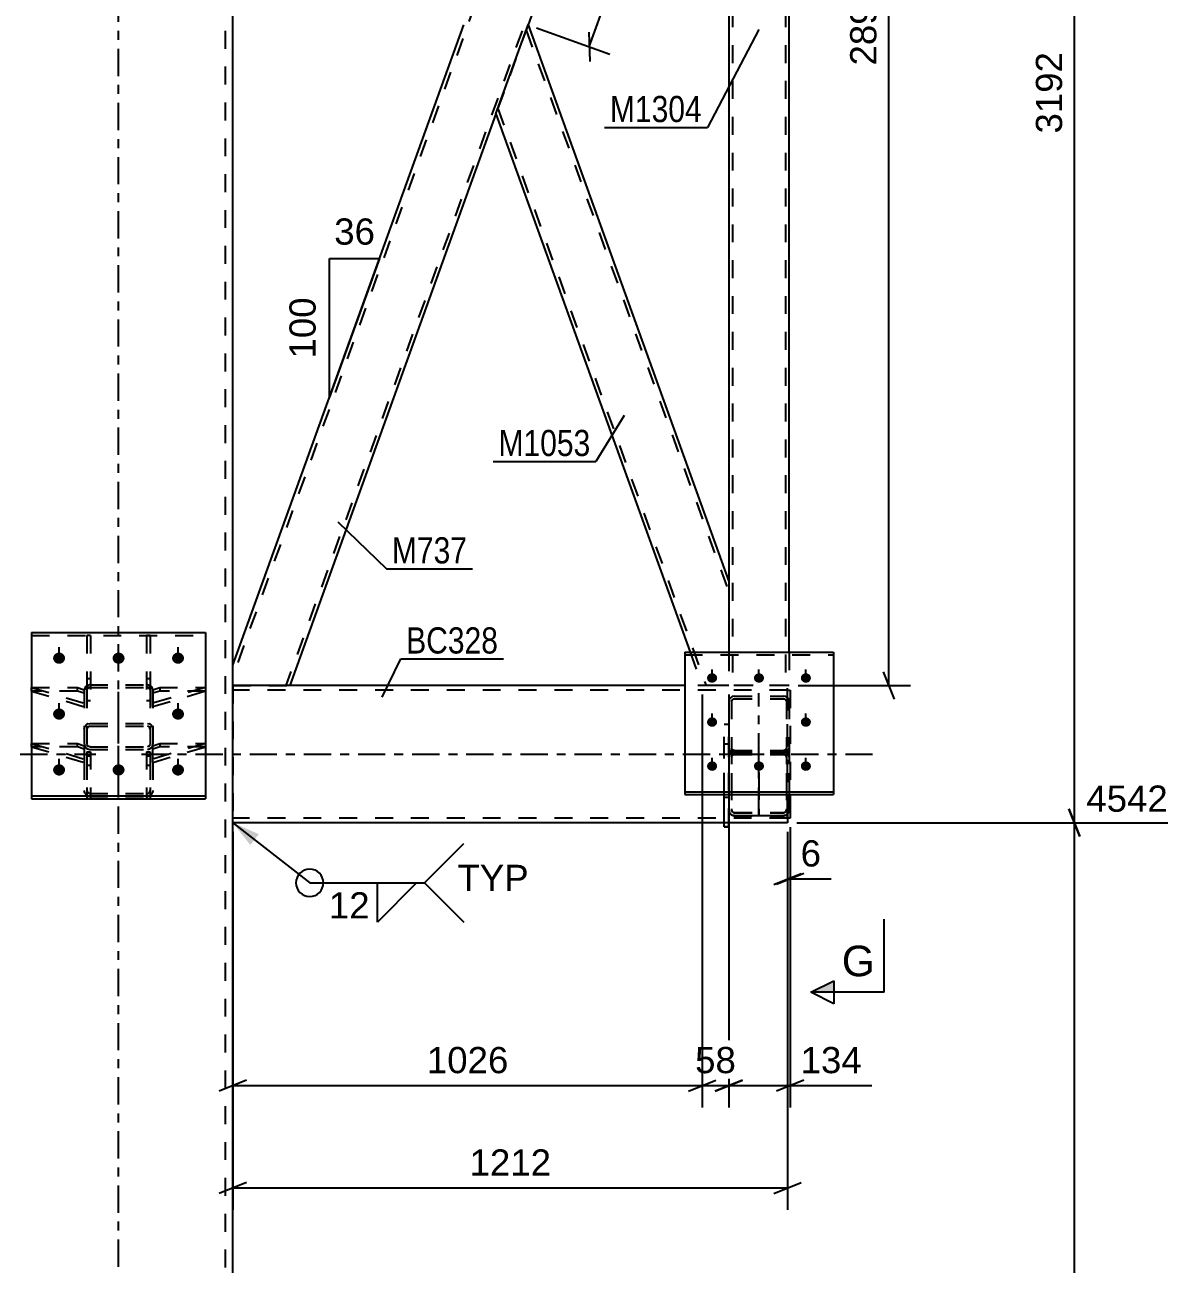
# Model space of a CAD drawing. Header units: millimetres. Extents: x -358 to 483, y -215 to 379.
# Drawn here: x -223.1 to -97.5, y 75 to 210.5 of the extents above; entities that cross this region are included whole.
import ezdxf

# ---------------------------------------------------------------- set-up
doc = ezdxf.new("R2010")
doc.units = ezdxf.units.MM
doc.linetypes.add('DXK_LINE_DOT2', pattern=[3.9198, 1.9599, -1.9599])
doc.linetypes.add('DXK_LINE_DOT3', pattern=[5.9187, 2.979, -0.9799, 0.9799, -0.9799])
doc.styles.add('Arial', font='ARIAL.TTF', dxfattribs={"height": 0.2})
doc.styles.add('Arial Narrow', font='ARIALN.TTF', dxfattribs={"height": 0.2})

# ---------------------------------------------------------------- blocks, each defined once
blk = doc.blocks.new('Part-284934251-2217 - 2077')
at = {"color": 7, "linetype": 'DXK_LINE_DOT3'}
blk.add_line((-212.82, 62.9), (-212.82, 311.69), dxfattribs=at)
at = {"color": 7, "linetype": 'DXK_LINE_DOT2'}
blk.add_line((-201.12, 62.9), (-201.12, 301.69), dxfattribs=at)
at = {"color": 2, "linetype": 'Continuous'}
blk.add_line((-200.32, 62.9), (-200.32, 301.69), dxfattribs=at)
blk = doc.blocks.new('Part-284934251-2082 - 2077')
at = {"color": 7, "linetype": 'DXK_LINE_DOT2'}
for p, q in [((-146.12, 131.66), (-146.12, 124.7)), ((-145.82, 131.66), (-145.82, 124.7)), ((-139.82, 131.66), (-139.82, 124.7)), ((-139.52, 131.66), (-139.52, 124.7)), ((-146.07, 130.69), (-146.12, 130.45)), ((-145.82, 130.45), (-145.8, 130.57)), ((-145.8, 130.57), (-145.73, 130.67)), ((-145.52, 131.08), (-145.75, 131.04)), ((-145.73, 130.67), (-145.63, 130.74)), ((-145.63, 130.74), (-145.52, 130.77)), ((-145.52, 131.08), (-140.12, 131.08)), ((-145.52, 130.77), (-140.12, 130.77)), ((-139.91, 131.04), (-140.12, 131.08)), ((-140.12, 130.77), (-140.01, 130.74)), ((-140.01, 130.74), (-139.91, 130.67)), ((-139.89, 131.04), (-139.91, 131.04)), ((-139.91, 130.67), (-139.84, 130.57)), ((-139.84, 130.57), (-139.82, 130.45)), ((-139.52, 130.45), (-139.57, 130.69)), ((-146.12, 124.7), (-146.07, 124.46)), ((-145.8, 124.58), (-145.82, 124.7)), ((-139.82, 124.7), (-139.84, 124.58)), ((-139.57, 124.46), (-139.52, 124.7)), ((-145.73, 124.47), (-145.8, 124.58)), ((-145.75, 124.11), (-145.52, 124.06)), ((-145.63, 124.4), (-145.73, 124.47)), ((-145.52, 124.38), (-145.63, 124.4)), ((-145.52, 124.38), (-140.12, 124.38)), ((-145.52, 124.06), (-140.12, 124.06)), ((-140.01, 124.4), (-140.12, 124.38)), ((-140.12, 124.06), (-139.89, 124.11)), ((-139.91, 124.47), (-140.01, 124.4)), ((-139.84, 124.58), (-139.91, 124.47))]:
    blk.add_line(p, q, dxfattribs=at)
at = {"color": 7, "linetype": 'DXK_LINE_DOT3'}
blk.add_line((-142.82, 128.79), (-142.82, 124.15), dxfattribs=at)
at = {"color": 7, "linetype": 'DXK_LINE_DOT2'}
for centre, start, end in [((-145.49, 130.47), 114.32, 159.2417), ((-140.15, 130.47), 20.7583, 65.68), ((-145.49, 124.68), 200.7583, 245.68), ((-140.15, 124.68), 294.32, 339.2417)]:
    blk.add_arc(centre, 0.621, start, end, dxfattribs=at)
blk = doc.blocks.new('Part-284934251-2173 - 2077')
at = {"color": 7, "linetype": 'DXK_LINE_DOT2'}
for p, q in [((-216.2, 138.32), (-216.39, 138.2)), ((-215.97, 138.36), (-216.2, 138.32)), ((-215.97, 138.36), (-209.67, 138.36)), ((-209.44, 138.32), (-209.67, 138.36)), ((-209.24, 138.2), (-209.44, 138.32)), ((-216.52, 138.01), (-216.57, 137.8)), ((-216.57, 137.8), (-216.57, 126.82)), ((-216.39, 138.2), (-216.52, 138.01)), ((-216.27, 137.8), (-216.25, 137.91)), ((-216.27, 137.8), (-216.27, 126.82)), ((-216.25, 137.91), (-216.18, 138)), ((-216.18, 138), (-216.08, 138.06)), ((-216.08, 138.06), (-215.97, 138.08)), ((-215.97, 138.08), (-209.67, 138.08)), ((-209.67, 138.08), (-209.55, 138.06)), ((-209.55, 138.06), (-209.46, 138)), ((-209.46, 138), (-209.39, 137.91)), ((-209.39, 137.91), (-209.37, 137.8)), ((-209.37, 137.8), (-209.37, 126.82)), ((-209.11, 138.01), (-209.24, 138.2)), ((-209.07, 137.8), (-209.11, 138.01)), ((-209.07, 137.8), (-209.07, 126.82)), ((-216.57, 133.53), (-216.52, 133.77)), ((-216.25, 133.65), (-216.27, 133.53)), ((-216.18, 133.75), (-216.25, 133.65)), ((-216.2, 134.12), (-215.97, 134.16)), ((-216.08, 133.82), (-216.18, 133.75)), ((-215.97, 133.84), (-216.08, 133.82)), ((-215.97, 134.16), (-209.67, 134.16)), ((-215.97, 133.84), (-209.67, 133.84)), ((-209.67, 134.16), (-209.44, 134.12)), ((-209.55, 133.82), (-209.67, 133.84)), ((-209.46, 133.75), (-209.55, 133.82)), ((-209.39, 133.65), (-209.46, 133.75)), ((-209.37, 133.53), (-209.39, 133.65)), ((-209.11, 133.77), (-209.07, 133.53)), ((-216.57, 131.88), (-216.52, 131.66)), ((-216.52, 131.66), (-216.39, 131.48)), ((-216.39, 131.48), (-216.2, 131.36)), ((-216.25, 131.77), (-216.27, 131.88)), ((-216.18, 131.68), (-216.25, 131.77)), ((-216.08, 131.62), (-216.18, 131.68)), ((-215.97, 131.6), (-216.08, 131.62)), ((-215.97, 131.6), (-209.67, 131.6)), ((-209.55, 131.62), (-209.67, 131.6)), ((-209.46, 131.68), (-209.55, 131.62)), ((-209.39, 131.77), (-209.46, 131.68)), ((-209.44, 131.36), (-209.24, 131.48)), ((-209.37, 131.88), (-209.39, 131.77)), ((-209.24, 131.48), (-209.11, 131.66)), ((-209.11, 131.66), (-209.07, 131.88)), ((-216.2, 131.36), (-215.97, 131.31)), ((-215.97, 131.31), (-209.67, 131.31)), ((-209.67, 131.31), (-209.44, 131.36)), ((-216.52, 126.58), (-216.57, 126.82)), ((-216.27, 126.82), (-216.25, 126.7)), ((-216.25, 126.7), (-216.18, 126.6)), ((-215.97, 126.18), (-216.2, 126.23)), ((-216.18, 126.6), (-216.08, 126.53)), ((-216.08, 126.53), (-215.97, 126.5)), ((-215.97, 126.5), (-209.67, 126.5)), ((-215.97, 126.18), (-209.67, 126.18)), ((-209.67, 126.5), (-209.55, 126.53)), ((-209.44, 126.23), (-209.67, 126.18)), ((-209.55, 126.53), (-209.46, 126.6)), ((-209.46, 126.6), (-209.39, 126.7)), ((-209.39, 126.7), (-209.37, 126.82)), ((-209.07, 126.82), (-209.11, 126.58))]:
    blk.add_line(p, q, dxfattribs=at)
at = {"color": 7, "linetype": 'DXK_LINE_DOT3'}
blk.add_line((-212.82, 126.75), (-212.82, 138.26), dxfattribs=at)
at = {"color": 7, "linetype": 'DXK_LINE_DOT2'}
for centre, start, end in [((-215.94, 133.55), 114.32, 159.2417), ((-209.69, 133.55), 20.7583, 65.68), ((-215.94, 126.8), 200.7583, 245.68), ((-209.69, 126.8), 294.32, 339.2417)]:
    blk.add_arc(centre, 0.621, start, end, dxfattribs=at)
blk = doc.blocks.new('Part-284934251-2109 - 2077')
at = {"color": 2, "linetype": 'Continuous'}
for p, q in [((-150.94, 138.3), (-200.32, 138.3)), ((-139.7, 124.28), (-139.7, 123.3)), ((-146.62, 123.3), (-200.32, 123.3)), ((-139.7, 123.3), (-146.12, 123.3))]:
    blk.add_line(p, q, dxfattribs=at)
at = {"color": 7, "linetype": 'DXK_LINE_DOT2'}
for p, q in [((-200.32, 138.3), (-200.32, 123.3)), ((-139.7, 138.3), (-150.94, 138.3)), ((-139.7, 124.28), (-139.7, 138.3)), ((-139.7, 137.8), (-200.32, 137.8)), ((-139.7, 123.8), (-200.32, 123.8)), ((-139.7, 124.3), (-139.7, 124.28)), ((-139.7, 124.3), (-139.7, 124.28)), ((-139.7, 123.8), (-139.7, 123.84)), ((-146.12, 123.3), (-146.62, 123.3))]:
    blk.add_line(p, q, dxfattribs=at)
at = {"color": 7, "linetype": 'DXK_LINE_DOT3'}
blk.add_line((-210.32, 130.8), (-129.69, 130.8), dxfattribs=at)
blk = doc.blocks.new('Part-284934251-2202 - 2077')
at = {"color": 7, "linetype": 'DXK_LINE_DOT2'}
for p, q in [((-209.07, 137.82), (-208.32, 138.08)), ((-203.32, 138.08), (-209.07, 136.37)), ((-209.07, 135.99), (-209.07, 137.82)), ((-208.32, 137.7), (-209.07, 137.45)), ((-209.07, 135.99), (-203.32, 137.7)), ((-208.32, 138.08), (-203.32, 138.08)), ((-208.32, 138.08), (-208.32, 137.7)), ((-203.32, 137.7), (-208.32, 137.7)), ((-203.32, 138.08), (-203.32, 137.7))]:
    blk.add_line(p, q, dxfattribs=at)
blk = doc.blocks.new('Part-284934251-2203 - 2077')
at = {"color": 7, "linetype": 'DXK_LINE_DOT2'}
for p, q in [((-209.07, 131.72), (-208.32, 131.97)), ((-203.32, 131.97), (-209.07, 130.26)), ((-209.07, 129.89), (-209.07, 131.72)), ((-208.32, 131.6), (-209.07, 131.34)), ((-209.07, 129.89), (-203.32, 131.6)), ((-208.32, 131.97), (-203.32, 131.97)), ((-208.32, 131.97), (-208.32, 131.6)), ((-203.32, 131.6), (-208.32, 131.6)), ((-203.32, 131.97), (-203.32, 131.6))]:
    blk.add_line(p, q, dxfattribs=at)
blk = doc.blocks.new('Part-284934251-2204 - 2077')
at = {"color": 7, "linetype": 'DXK_LINE_DOT2'}
for p, q in [((-216.27, 143.76), (-216.27, 136.65)), ((-215.87, 143.76), (-216.27, 143.76)), ((-215.87, 143.76), (-215.87, 136.65)), ((-216.27, 139.07), (-215.87, 139.07)), ((-216.27, 138.11), (-215.87, 138.11)), ((-216.27, 136.65), (-215.87, 136.65))]:
    blk.add_line(p, q, dxfattribs=at)
blk = doc.blocks.new('Part-284934251-2205 - 2077')
at = {"color": 7, "linetype": 'DXK_LINE_DOT2'}
for p, q in [((-209.77, 143.76), (-209.77, 136.65)), ((-209.37, 143.76), (-209.77, 143.76)), ((-209.37, 143.76), (-209.37, 136.65)), ((-209.77, 139.07), (-209.37, 139.07)), ((-209.77, 138.11), (-209.37, 138.11)), ((-209.77, 136.65), (-209.37, 136.65))]:
    blk.add_line(p, q, dxfattribs=at)
blk = doc.blocks.new('Part-284934251-2156 - 2077')
at = {"color": 7, "linetype": 'DXK_LINE_DOT2'}
for p, q in [((-148.61, 282.8), (-200.32, 139.35)), ((-146.12, 272.59), (-194.53, 138.3)), ((-168.06, 210.55), (-171.57, 200.82)), ((-200.32, 138.3), (-200.32, 140.53)), ((-200.27, 138.3), (-200.32, 138.3)), ((-200.32, 138.3), (-194.11, 138.3))]:
    blk.add_line(p, q, dxfattribs=at)
at = {"color": 2, "linetype": 'Continuous'}
for p, q in [((-146.12, 271.41), (-168.06, 210.55)), ((-200.32, 140.53), (-175.08, 210.55)), ((-171.57, 200.82), (-194.11, 138.3))]:
    blk.add_line(p, q, dxfattribs=at)
blk = doc.blocks.new('Part-284934251-2171 - 2077')
at = {"color": 7, "linetype": 'DXK_LINE_DOT2'}
for p, q in [((-145.72, 282.8), (-145.72, 138.3)), ((-139.92, 282.8), (-139.92, 138.3)), ((-146.12, 149.68), (-146.12, 138.3)), ((-139.52, 141.94), (-139.52, 138.3)), ((-139.52, 138.3), (-146.12, 138.3))]:
    blk.add_line(p, q, dxfattribs=at)
at = {"color": 2, "linetype": 'Continuous'}
for p, q in [((-139.52, 141.94), (-139.52, 282.8)), ((-146.12, 271.41), (-146.12, 149.68))]:
    blk.add_line(p, q, dxfattribs=at)
blk = doc.blocks.new('Part-284934251-2175 - 2077')
at = {"color": 7, "linetype": 'DXK_LINE_DOT2'}
for p, q in [((-145.94, 136.97), (-146.07, 136.78)), ((-145.75, 137.09), (-145.94, 136.97)), ((-145.52, 137.13), (-145.75, 137.09)), ((-145.52, 137.13), (-140.12, 137.13)), ((-139.89, 137.09), (-140.12, 137.13)), ((-139.7, 136.97), (-139.89, 137.09)), ((-139.57, 136.78), (-139.7, 136.97)), ((-146.07, 136.78), (-146.12, 136.57)), ((-146.12, 136.57), (-146.12, 124.73)), ((-145.82, 136.57), (-145.8, 136.68)), ((-145.82, 136.57), (-145.82, 124.73)), ((-145.8, 136.68), (-145.73, 136.77)), ((-145.73, 136.77), (-145.63, 136.83)), ((-145.63, 136.83), (-145.52, 136.85)), ((-145.52, 136.85), (-140.12, 136.85)), ((-140.12, 136.85), (-140.01, 136.83)), ((-140.01, 136.83), (-139.91, 136.77)), ((-139.91, 136.77), (-139.84, 136.68)), ((-139.84, 136.68), (-139.82, 136.57)), ((-139.82, 136.57), (-139.82, 124.73)), ((-139.52, 136.57), (-139.57, 136.78)), ((-139.52, 136.57), (-139.52, 126.4)), ((-146.12, 131.49), (-146.07, 131.28)), ((-145.8, 131.39), (-145.82, 131.49)), ((-139.82, 131.49), (-139.84, 131.39)), ((-139.57, 131.28), (-139.52, 131.49)), ((-146.12, 130.48), (-146.07, 130.72)), ((-146.07, 131.28), (-145.94, 131.1)), ((-145.94, 131.1), (-145.75, 130.97)), ((-145.8, 130.6), (-145.82, 130.48)), ((-145.73, 131.29), (-145.8, 131.39)), ((-145.73, 130.7), (-145.8, 130.6)), ((-145.75, 131.06), (-145.52, 131.11)), ((-145.75, 130.97), (-145.52, 130.93)), ((-145.63, 131.23), (-145.73, 131.29)), ((-145.63, 130.77), (-145.73, 130.7)), ((-145.52, 131.21), (-145.63, 131.23)), ((-145.52, 130.79), (-145.63, 130.77)), ((-145.52, 131.21), (-140.12, 131.21)), ((-145.52, 131.11), (-140.12, 131.11)), ((-145.52, 130.93), (-140.12, 130.93)), ((-145.52, 130.79), (-140.12, 130.79)), ((-140.01, 131.23), (-140.12, 131.21)), ((-140.12, 131.11), (-139.89, 131.06)), ((-140.12, 130.93), (-139.89, 130.97)), ((-140.01, 130.77), (-140.12, 130.79)), ((-139.91, 131.29), (-140.01, 131.23)), ((-139.91, 130.7), (-140.01, 130.77)), ((-139.84, 131.39), (-139.91, 131.29)), ((-139.84, 130.6), (-139.91, 130.7)), ((-139.89, 130.97), (-139.7, 131.1)), ((-139.82, 130.48), (-139.84, 130.6)), ((-139.7, 131.1), (-139.57, 131.28)), ((-139.57, 130.72), (-139.52, 130.48)), ((-145.82, 124.73), (-145.8, 124.61)), ((-139.84, 124.61), (-139.82, 124.73)), ((-145.8, 124.61), (-145.73, 124.5)), ((-145.73, 124.5), (-145.63, 124.43)), ((-145.63, 124.43), (-145.52, 124.41)), ((-145.52, 124.41), (-140.12, 124.41)), ((-140.12, 124.41), (-140.01, 124.43)), ((-140.01, 124.43), (-139.91, 124.5)), ((-139.91, 124.5), (-139.84, 124.61))]:
    blk.add_line(p, q, dxfattribs=at)
at = {"color": 7, "linetype": 'DXK_LINE_DOT3'}
blk.add_line((-142.82, 124.18), (-142.82, 137.45), dxfattribs=at)
at = {"color": 2, "linetype": 'Continuous'}
for p, q in [((-139.52, 126.4), (-139.52, 124.73)), ((-146.07, 124.48), (-146.12, 124.73)), ((-139.52, 124.73), (-139.57, 124.48)), ((-145.52, 124.09), (-145.75, 124.14)), ((-145.52, 124.09), (-140.12, 124.09)), ((-139.89, 124.14), (-140.12, 124.09))]:
    blk.add_line(p, q, dxfattribs=at)
at = {"color": 7, "linetype": 'DXK_LINE_DOT2'}
for centre, start, end in [((-145.49, 130.5), 114.32, 159.2417), ((-140.15, 130.5), 20.7583, 65.68)]:
    blk.add_arc(centre, 0.621, start, end, dxfattribs=at)
at = {"color": 2, "linetype": 'Continuous'}
for centre, start, end in [((-145.49, 124.7), 200.7583, 245.68), ((-140.15, 124.7), 294.32, 339.2417)]:
    blk.add_arc(centre, 0.621, start, end, dxfattribs=at)
blk = doc.blocks.new('Part-284934251-2176 - 2077')
at = {"color": 7, "linetype": 'DXK_LINE_DOT2'}
for p, q in [((-216.27, 131.06), (-216.27, 125.91)), ((-216.27, 131.06), (-215.87, 131.06)), ((-216.27, 130.61), (-215.87, 130.61)), ((-215.87, 131.06), (-215.87, 125.91)), ((-216.27, 129.6), (-215.87, 129.6))]:
    blk.add_line(p, q, dxfattribs=at)
at = {"color": 2, "linetype": 'Continuous'}
blk.add_line((-215.87, 125.91), (-216.27, 125.91), dxfattribs=at)
blk = doc.blocks.new('Part-284934251-2177 - 2077')
at = {"color": 7, "linetype": 'DXK_LINE_DOT2'}
for p, q in [((-209.77, 131.06), (-209.77, 125.91)), ((-209.77, 131.06), (-209.37, 131.06)), ((-209.77, 130.61), (-209.37, 130.61)), ((-209.37, 131.06), (-209.37, 125.91)), ((-209.77, 129.6), (-209.37, 129.6))]:
    blk.add_line(p, q, dxfattribs=at)
at = {"color": 2, "linetype": 'Continuous'}
blk.add_line((-209.37, 125.91), (-209.77, 125.91), dxfattribs=at)
blk = doc.blocks.new('Bolt-284934251-2182 - 2077')
at = {"linetype": 'Continuous'}
for points in [[(-147.94, 138.6), (-148.06, 138.62), (-148.17, 138.65), (-148.27, 138.7), (-148.35, 138.78), (-148.42, 138.86), (-148.47, 138.96), (-148.49, 139.07), (-148.49, 139.18), (-148.47, 139.28), (-148.42, 139.38), (-148.35, 139.47), (-148.27, 139.54), (-148.17, 139.59), (-148.06, 139.63), (-147.94, 139.64), (-147.83, 139.63), (-147.72, 139.59), (-147.62, 139.54), (-147.54, 139.47), (-147.47, 139.38), (-147.42, 139.28), (-147.4, 139.18), (-147.4, 139.07), (-147.42, 138.96), (-147.47, 138.86), (-147.54, 138.78), (-147.62, 138.7), (-147.72, 138.65), (-147.83, 138.62)], [(-142.82, 138.6), (-142.93, 138.62), (-143.04, 138.65), (-143.14, 138.7), (-143.23, 138.78), (-143.3, 138.86), (-143.34, 138.96), (-143.37, 139.07), (-143.37, 139.18), (-143.34, 139.28), (-143.3, 139.38), (-143.23, 139.47), (-143.14, 139.54), (-143.04, 139.59), (-142.93, 139.63), (-142.82, 139.64), (-142.71, 139.63), (-142.6, 139.59), (-142.5, 139.54), (-142.41, 139.47), (-142.34, 139.38), (-142.3, 139.28), (-142.27, 139.18), (-142.27, 139.07), (-142.3, 138.96), (-142.34, 138.86), (-142.41, 138.78), (-142.5, 138.7), (-142.6, 138.65), (-142.71, 138.62)], [(-137.69, 138.6), (-137.81, 138.62), (-137.92, 138.65), (-138.02, 138.7), (-138.1, 138.78), (-138.17, 138.86), (-138.22, 138.96), (-138.24, 139.07), (-138.24, 139.18), (-138.22, 139.28), (-138.17, 139.38), (-138.1, 139.47), (-138.02, 139.54), (-137.92, 139.59), (-137.81, 139.63), (-137.69, 139.64), (-137.58, 139.63), (-137.47, 139.59), (-137.37, 139.54), (-137.29, 139.47), (-137.22, 139.38), (-137.17, 139.28), (-137.15, 139.18), (-137.15, 139.07), (-137.17, 138.96), (-137.22, 138.86), (-137.29, 138.78), (-137.37, 138.7), (-137.47, 138.65), (-137.58, 138.62)], [(-147.94, 133.79), (-148.06, 133.8), (-148.17, 133.83), (-148.27, 133.89), (-148.35, 133.96), (-148.42, 134.05), (-148.47, 134.15), (-148.49, 134.25), (-148.49, 134.36), (-148.47, 134.46), (-148.42, 134.56), (-148.35, 134.65), (-148.27, 134.72), (-148.17, 134.78), (-148.06, 134.81), (-147.94, 134.82), (-147.83, 134.81), (-147.72, 134.78), (-147.62, 134.72), (-147.54, 134.65), (-147.47, 134.56), (-147.42, 134.46), (-147.4, 134.36), (-147.4, 134.25), (-147.42, 134.15), (-147.47, 134.05), (-147.54, 133.96), (-147.62, 133.89), (-147.72, 133.83), (-147.83, 133.8)], [(-137.69, 133.79), (-137.81, 133.8), (-137.92, 133.83), (-138.02, 133.89), (-138.1, 133.96), (-138.17, 134.05), (-138.22, 134.15), (-138.24, 134.25), (-138.24, 134.36), (-138.22, 134.46), (-138.17, 134.56), (-138.1, 134.65), (-138.02, 134.72), (-137.92, 134.78), (-137.81, 134.81), (-137.69, 134.82), (-137.58, 134.81), (-137.47, 134.78), (-137.37, 134.72), (-137.29, 134.65), (-137.22, 134.56), (-137.17, 134.46), (-137.15, 134.36), (-137.15, 134.25), (-137.17, 134.15), (-137.22, 134.05), (-137.29, 133.96), (-137.37, 133.89), (-137.47, 133.83), (-137.58, 133.8)], [(-147.94, 128.97), (-148.06, 128.98), (-148.17, 129.02), (-148.27, 129.07), (-148.35, 129.14), (-148.42, 129.23), (-148.47, 129.33), (-148.49, 129.44), (-148.49, 129.54), (-148.47, 129.65), (-148.42, 129.75), (-148.35, 129.83), (-148.27, 129.91), (-148.17, 129.96), (-148.06, 129.99), (-147.94, 130.01), (-147.83, 129.99), (-147.72, 129.96), (-147.62, 129.91), (-147.54, 129.83), (-147.47, 129.75), (-147.42, 129.65), (-147.4, 129.54), (-147.4, 129.44), (-147.42, 129.33), (-147.47, 129.23), (-147.54, 129.14), (-147.62, 129.07), (-147.72, 129.02), (-147.83, 128.98)], [(-142.82, 128.97), (-142.93, 128.98), (-143.04, 129.02), (-143.14, 129.07), (-143.23, 129.14), (-143.3, 129.23), (-143.34, 129.33), (-143.37, 129.44), (-143.37, 129.54), (-143.34, 129.65), (-143.3, 129.75), (-143.23, 129.83), (-143.14, 129.91), (-143.04, 129.96), (-142.93, 129.99), (-142.82, 130.01), (-142.71, 129.99), (-142.6, 129.96), (-142.5, 129.91), (-142.41, 129.83), (-142.34, 129.75), (-142.3, 129.65), (-142.27, 129.54), (-142.27, 129.44), (-142.3, 129.33), (-142.34, 129.23), (-142.41, 129.14), (-142.5, 129.07), (-142.6, 129.02), (-142.71, 128.98)], [(-137.69, 128.97), (-137.81, 128.98), (-137.92, 129.02), (-138.02, 129.07), (-138.1, 129.14), (-138.17, 129.23), (-138.22, 129.33), (-138.24, 129.44), (-138.24, 129.54), (-138.22, 129.65), (-138.17, 129.75), (-138.1, 129.83), (-138.02, 129.91), (-137.92, 129.96), (-137.81, 129.99), (-137.69, 130.01), (-137.58, 129.99), (-137.47, 129.96), (-137.37, 129.91), (-137.29, 129.83), (-137.22, 129.75), (-137.17, 129.65), (-137.15, 129.54), (-137.15, 129.44), (-137.17, 129.33), (-137.22, 129.23), (-137.29, 129.14), (-137.37, 129.07), (-137.47, 129.02), (-137.58, 128.98)]]:
    blk.add_hatch(color=1, dxfattribs=at).paths.add_polyline_path(points)
at = {"color": 1, "linetype": 'Continuous'}
for p, q in [((-147.94, 138.63), (-147.94, 140.04)), ((-142.82, 138.63), (-142.82, 140.04)), ((-137.69, 138.63), (-137.69, 140.04)), ((-147.94, 133.81), (-147.94, 135.23)), ((-137.69, 133.81), (-137.69, 135.23)), ((-147.94, 128.99), (-147.94, 130.41)), ((-142.82, 128.99), (-142.82, 130.41)), ((-137.69, 128.99), (-137.69, 130.41))]:
    blk.add_line(p, q, dxfattribs=at)
blk = doc.blocks.new('Bolt-284934251-2185 - 2077')
at = {"linetype": 'Continuous'}
for points in [[(-219.32, 140.68), (-219.45, 140.69), (-219.58, 140.73), (-219.7, 140.79), (-219.8, 140.88), (-219.88, 140.98), (-219.94, 141.1), (-219.97, 141.22), (-219.97, 141.35), (-219.94, 141.48), (-219.88, 141.59), (-219.8, 141.7), (-219.7, 141.78), (-219.58, 141.85), (-219.45, 141.89), (-219.32, 141.9), (-219.18, 141.89), (-219.05, 141.85), (-218.94, 141.78), (-218.84, 141.7), (-218.76, 141.59), (-218.7, 141.48), (-218.67, 141.35), (-218.67, 141.22), (-218.7, 141.1), (-218.76, 140.98), (-218.84, 140.88), (-218.94, 140.79), (-219.05, 140.73), (-219.18, 140.69)], [(-212.82, 140.68), (-212.95, 140.69), (-213.08, 140.73), (-213.2, 140.79), (-213.3, 140.88), (-213.38, 140.98), (-213.44, 141.1), (-213.47, 141.22), (-213.47, 141.35), (-213.44, 141.48), (-213.38, 141.59), (-213.3, 141.7), (-213.2, 141.78), (-213.08, 141.85), (-212.95, 141.89), (-212.82, 141.9), (-212.68, 141.89), (-212.55, 141.85), (-212.44, 141.78), (-212.34, 141.7), (-212.26, 141.59), (-212.2, 141.48), (-212.17, 141.35), (-212.17, 141.22), (-212.2, 141.1), (-212.26, 140.98), (-212.34, 140.88), (-212.44, 140.79), (-212.55, 140.73), (-212.68, 140.69)], [(-206.32, 140.68), (-206.45, 140.69), (-206.58, 140.73), (-206.7, 140.79), (-206.8, 140.88), (-206.88, 140.98), (-206.94, 141.1), (-206.97, 141.22), (-206.97, 141.35), (-206.94, 141.48), (-206.88, 141.59), (-206.8, 141.7), (-206.7, 141.78), (-206.58, 141.85), (-206.45, 141.89), (-206.32, 141.9), (-206.18, 141.89), (-206.05, 141.85), (-205.94, 141.78), (-205.84, 141.7), (-205.76, 141.59), (-205.7, 141.48), (-205.67, 141.35), (-205.67, 141.22), (-205.7, 141.1), (-205.76, 140.98), (-205.84, 140.88), (-205.94, 140.79), (-206.05, 140.73), (-206.18, 140.69)], [(-219.32, 134.57), (-219.45, 134.58), (-219.58, 134.62), (-219.7, 134.69), (-219.8, 134.77), (-219.88, 134.87), (-219.94, 134.99), (-219.97, 135.12), (-219.97, 135.24), (-219.94, 135.37), (-219.88, 135.49), (-219.8, 135.59), (-219.7, 135.67), (-219.58, 135.74), (-219.45, 135.78), (-219.32, 135.79), (-219.18, 135.78), (-219.05, 135.74), (-218.94, 135.67), (-218.84, 135.59), (-218.76, 135.49), (-218.7, 135.37), (-218.67, 135.24), (-218.67, 135.12), (-218.7, 134.99), (-218.76, 134.87), (-218.84, 134.77), (-218.94, 134.69), (-219.05, 134.62), (-219.18, 134.58)], [(-206.32, 134.57), (-206.45, 134.58), (-206.58, 134.62), (-206.7, 134.69), (-206.8, 134.77), (-206.88, 134.87), (-206.94, 134.99), (-206.97, 135.12), (-206.97, 135.24), (-206.94, 135.37), (-206.88, 135.49), (-206.8, 135.59), (-206.7, 135.67), (-206.58, 135.74), (-206.45, 135.78), (-206.32, 135.79), (-206.18, 135.78), (-206.05, 135.74), (-205.94, 135.67), (-205.84, 135.59), (-205.76, 135.49), (-205.7, 135.37), (-205.67, 135.24), (-205.67, 135.12), (-205.7, 134.99), (-205.76, 134.87), (-205.84, 134.77), (-205.94, 134.69), (-206.05, 134.62), (-206.18, 134.58)], [(-219.32, 128.46), (-219.45, 128.47), (-219.58, 128.51), (-219.7, 128.58), (-219.8, 128.66), (-219.88, 128.77), (-219.94, 128.88), (-219.97, 129.01), (-219.97, 129.14), (-219.94, 129.26), (-219.88, 129.38), (-219.8, 129.48), (-219.7, 129.57), (-219.58, 129.63), (-219.45, 129.67), (-219.32, 129.68), (-219.18, 129.67), (-219.05, 129.63), (-218.94, 129.57), (-218.84, 129.48), (-218.76, 129.38), (-218.7, 129.26), (-218.67, 129.14), (-218.67, 129.01), (-218.7, 128.88), (-218.76, 128.77), (-218.84, 128.66), (-218.94, 128.58), (-219.05, 128.51), (-219.18, 128.47)], [(-212.82, 128.46), (-212.95, 128.47), (-213.08, 128.51), (-213.2, 128.58), (-213.3, 128.66), (-213.38, 128.77), (-213.44, 128.88), (-213.47, 129.01), (-213.47, 129.14), (-213.44, 129.26), (-213.38, 129.38), (-213.3, 129.48), (-213.2, 129.57), (-213.08, 129.63), (-212.95, 129.67), (-212.82, 129.68), (-212.68, 129.67), (-212.55, 129.63), (-212.44, 129.57), (-212.34, 129.48), (-212.26, 129.38), (-212.2, 129.26), (-212.17, 129.14), (-212.17, 129.01), (-212.2, 128.88), (-212.26, 128.77), (-212.34, 128.66), (-212.44, 128.58), (-212.55, 128.51), (-212.68, 128.47)], [(-206.32, 128.46), (-206.45, 128.47), (-206.58, 128.51), (-206.7, 128.58), (-206.8, 128.66), (-206.88, 128.77), (-206.94, 128.88), (-206.97, 129.01), (-206.97, 129.14), (-206.94, 129.26), (-206.88, 129.38), (-206.8, 129.48), (-206.7, 129.57), (-206.58, 129.63), (-206.45, 129.67), (-206.32, 129.68), (-206.18, 129.67), (-206.05, 129.63), (-205.94, 129.57), (-205.84, 129.48), (-205.76, 129.38), (-205.7, 129.26), (-205.67, 129.14), (-205.67, 129.01), (-205.7, 128.88), (-205.76, 128.77), (-205.84, 128.66), (-205.94, 128.58), (-206.05, 128.51), (-206.18, 128.47)]]:
    blk.add_hatch(color=1, dxfattribs=at).paths.add_polyline_path(points)
at = {"color": 1, "linetype": 'Continuous'}
for p, q in [((-219.32, 140.69), (-219.32, 142.48)), ((-212.82, 140.69), (-212.82, 142.48)), ((-206.32, 140.69), (-206.32, 142.48)), ((-219.32, 134.58), (-219.32, 136.38)), ((-206.32, 134.58), (-206.32, 136.38)), ((-219.32, 128.47), (-219.32, 130.27)), ((-212.82, 128.47), (-212.82, 130.27)), ((-206.32, 128.47), (-206.32, 130.27))]:
    blk.add_line(p, q, dxfattribs=at)
blk = doc.blocks.new('Part-284934251-2200 - 2077')
at = {"color": 7, "linetype": 'DXK_LINE_DOT2'}
for p, q in [((-222.32, 137.7), (-222.32, 138.08)), ((-222.32, 138.08), (-217.32, 138.08)), ((-222.32, 138.08), (-216.57, 136.37)), ((-217.32, 137.7), (-222.32, 137.7)), ((-222.32, 137.7), (-216.57, 135.99)), ((-217.32, 137.7), (-217.32, 138.08)), ((-217.32, 138.08), (-216.57, 137.82)), ((-216.57, 137.45), (-217.32, 137.7)), ((-216.57, 137.82), (-216.57, 135.99))]:
    blk.add_line(p, q, dxfattribs=at)
blk = doc.blocks.new('Part-284934251-2201 - 2077')
at = {"color": 7, "linetype": 'DXK_LINE_DOT2'}
for p, q in [((-222.32, 131.6), (-222.32, 131.97)), ((-222.32, 131.97), (-217.32, 131.97)), ((-222.32, 131.97), (-216.57, 130.26)), ((-217.32, 131.6), (-222.32, 131.6)), ((-222.32, 131.6), (-216.57, 129.89)), ((-217.32, 131.6), (-217.32, 131.97)), ((-217.32, 131.97), (-216.57, 131.72)), ((-216.57, 131.34), (-217.32, 131.6)), ((-216.57, 131.72), (-216.57, 129.89))]:
    blk.add_line(p, q, dxfattribs=at)
blk = doc.blocks.new('Part-284934251-2214 - 2077')
at = {"color": 7, "linetype": 'DXK_LINE_DOT2'}
for p, q in [((-139.7, 123.8), (-139.7, 137.8)), ((-139.7, 137.8), (-139.4, 137.8)), ((-139.4, 137.8), (-139.4, 126.4))]:
    blk.add_line(p, q, dxfattribs=at)
at = {"color": 2, "linetype": 'Continuous'}
for p, q in [((-139.4, 126.4), (-139.4, 123.8)), ((-139.4, 123.8), (-139.7, 123.8))]:
    blk.add_line(p, q, dxfattribs=at)
blk = doc.blocks.new('Part-284934251-2274 - 2077')
at = {"color": 2, "linetype": 'Continuous'}
for p, q in [((-222.32, 144.11), (-203.32, 144.11)), ((-222.32, 144.11), (-222.32, 125.91)), ((-203.32, 144.11), (-203.32, 125.91)), ((-222.32, 126.25), (-203.32, 126.25)), ((-222.32, 125.91), (-203.32, 125.91))]:
    blk.add_line(p, q, dxfattribs=at)
at = {"color": 7, "linetype": 'DXK_LINE_DOT2'}
blk.add_line((-222.32, 143.76), (-203.32, 143.76), dxfattribs=at)
blk = doc.blocks.new('Part-284934251-2291 - 2077')
at = {"color": 2, "linetype": 'Continuous'}
for p, q in [((-171.57, 200.82), (-168.06, 210.55)), ((-168.06, 210.55), (-146.12, 149.68)), ((-171.57, 200.82), (-150.34, 141.94)), ((-146.12, 149.68), (-146.12, 147.33)), ((-146.12, 147.33), (-146.12, 141.94))]:
    blk.add_line(p, q, dxfattribs=at)
at = {"color": 7, "linetype": 'DXK_LINE_DOT2'}
for p, q in [((-168.27, 209.96), (-146.12, 148.51)), ((-171.36, 201.41), (-171.34, 201.45)), ((-171.36, 201.41), (-148.61, 138.3)), ((-146.12, 149.51), (-146.12, 147.33)), ((-150.34, 141.94), (-149.03, 138.3)), ((-146.12, 141.94), (-146.12, 138.3)), ((-146.12, 138.3), (-149.03, 138.3))]:
    blk.add_line(p, q, dxfattribs=at)
blk = doc.blocks.new('Part-284934251-2314 - 2077')
at = {"color": 7, "linetype": 'DXK_LINE_DOT2'}
for p, q in [((-146.62, 122.89), (-146.62, 133.12)), ((-146.12, 122.89), (-146.12, 133.12)), ((-146.62, 131.91), (-146.12, 131.91))]:
    blk.add_line(p, q, dxfattribs=at)
at = {"color": 2, "linetype": 'Continuous'}
for p, q in [((-146.62, 122.86), (-146.62, 122.89)), ((-146.62, 122.86), (-146.12, 122.86)), ((-146.12, 122.89), (-146.12, 122.86))]:
    blk.add_line(p, q, dxfattribs=at)
blk = doc.blocks.new('Part-284934251-2315 - 2077')
at = {"color": 7, "linetype": 'DXK_LINE_DOT2'}
for p, q in [((-146.62, 126.4), (-146.62, 134.08)), ((-146.62, 134.08), (-146.12, 134.08)), ((-146.12, 134.08), (-146.12, 126.1)), ((-146.62, 131.94), (-146.12, 131.94))]:
    blk.add_line(p, q, dxfattribs=at)
at = {"color": 2, "linetype": 'Continuous'}
for p, q in [((-146.62, 122.89), (-146.62, 126.4)), ((-146.62, 126.1), (-146.12, 126.1)), ((-146.12, 126.4), (-146.12, 122.89)), ((-146.62, 122.89), (-146.12, 122.89))]:
    blk.add_line(p, q, dxfattribs=at)
blk = doc.blocks.new('Part-284934251-2345 - 2077')
at = {"color": 2, "linetype": 'Continuous'}
for p, q in [((-249.07, 138.3), (-248.32, 138.3)), ((-243.07, 138.3), (-225.32, 138.3)), ((-249.07, 123.3), (-248.32, 123.3)), ((-243.07, 123.3), (-225.32, 123.3))]:
    blk.add_line(p, q, dxfattribs=at)
at = {"color": 7, "linetype": 'DXK_LINE_DOT2'}
for p, q in [((-249.07, 138.3), (-249.07, 123.3)), ((-248.32, 138.3), (-243.07, 138.3)), ((-225.32, 138.3), (-225.32, 123.3)), ((-249.07, 137.8), (-225.32, 137.8)), ((-249.07, 123.8), (-225.32, 123.8)), ((-248.32, 123.3), (-243.07, 123.3))]:
    blk.add_line(p, q, dxfattribs=at)
at = {"color": 7, "linetype": 'DXK_LINE_DOT3'}
blk.add_line((-259.07, 130.8), (-215.32, 130.8), dxfattribs=at)
blk = doc.blocks.new('Part-284934251-2349 - 2077')
at = {"color": 2, "linetype": 'Continuous'}
for p, q in [((-150.94, 141.94), (-134.69, 141.94)), ((-150.94, 141.94), (-150.94, 126.4)), ((-134.69, 141.94), (-134.69, 126.4)), ((-150.94, 126.67), (-134.69, 126.67)), ((-150.94, 126.4), (-134.69, 126.4))]:
    blk.add_line(p, q, dxfattribs=at)
at = {"color": 7, "linetype": 'DXK_LINE_DOT2'}
blk.add_line((-150.94, 141.67), (-134.69, 141.67), dxfattribs=at)
blk = doc.blocks.new('StraightDimension-284934251-6221 - 2077')
at = {"color": 7, "linetype": 'Continuous'}
for p, q in [((-146.12, 137.3), (-146.12, 92.16)), ((-139.4, 122.8), (-139.4, 92.16)), ((-147.62, 93.96), (-144.62, 95.16)), ((-137.9, 95.16), (-140.9, 93.96)), ((-146.12, 94.56), (-139.4, 94.56)), ((-139.4, 94.56), (-130.47, 94.56)), ((-139.4, 94.56), (-130.47, 94.56))]:
    blk.add_line(p, q, dxfattribs=at)
at = {"color": 0}
blk.add_wipeout([(-131, 95.31), (-131, 99.51), (-138.87, 99.51), (-138.87, 95.31)], dxfattribs=at)
at = {"color": 3, "style": 'Arial'}
blk.add_text('134', height=2.865, dxfattribs=at).set_placement((-138.27, 95.91))
blk = doc.blocks.new('StraightDimension-284934251-2392 - 2077')
at = {"color": 7, "linetype": 'Continuous'}
for p, q in [((-128.64, 138.3), (-128.64, 282.8)), ((-129.24, 139.8), (-128.04, 136.8)), ((-138.52, 138.3), (-126.24, 138.3))]:
    blk.add_line(p, q, dxfattribs=at)
at = {"color": 0}
blk.add_wipeout([(-129.39, 215.6), (-133.59, 215.6), (-133.59, 205.5), (-129.39, 205.5)], dxfattribs=at)
at = {"color": 3, "style": 'Arial'}
blk.add_text('2890', height=2.865, rotation=90.0002, dxfattribs=at).set_placement((-129.99, 206.1))
blk = doc.blocks.new('StraightDimension-284934251-2581 - 2077')
at = {"color": 7, "linetype": 'Continuous'}
for p, q in [((-139.7, 122.3), (-139.7, 114.76)), ((-139.4, 122.8), (-139.4, 114.76)), ((-141.2, 116.56), (-138.2, 117.76)), ((-137.9, 117.76), (-140.9, 116.56)), ((-139.7, 117.16), (-139.4, 117.16)), ((-139.4, 117.16), (-134.92, 117.16)), ((-139.4, 117.16), (-134.92, 117.16))]:
    blk.add_line(p, q, dxfattribs=at)
at = {"color": 0}
blk.add_wipeout([(-135.45, 117.91), (-135.45, 122.11), (-138.87, 122.11), (-138.87, 117.91)], dxfattribs=at)
at = {"color": 3, "style": 'Arial'}
blk.add_text('6', height=2.87, dxfattribs=at).set_placement((-138.27, 118.51))
blk = doc.blocks.new('StraightDimension-284934251-2592 - 2077')
at = {"color": 7, "linetype": 'Continuous'}
for p, q in [((-200.32, 122.3), (-200.32, 80.96)), ((-139.7, 122.3), (-139.7, 80.96)), ((-198.82, 83.96), (-201.82, 82.76)), ((-200.32, 83.36), (-139.7, 83.36)), ((-141.2, 82.76), (-138.2, 83.96))]:
    blk.add_line(p, q, dxfattribs=at)
at = {"color": 0}
blk.add_wipeout([(-164.96, 84.11), (-164.96, 88.31), (-175.05, 88.31), (-175.05, 84.11)], dxfattribs=at)
at = {"color": 3, "style": 'Arial'}
blk.add_text('1212', height=2.865, dxfattribs=at).set_placement((-174.45, 84.71))
blk = doc.blocks.new('StraightDimension-284934251-2625 - 2077')
at = {"color": 7, "linetype": 'Continuous'}
for p, q in [((-145.18, 271.08), (-137.18, 268.19)), ((-139.38, 267.39), (-139.49, 270.62)), ((-161.38, 208.14), (-139.44, 269)), ((-167.12, 210.21), (-159.12, 207.33)), ((-161.43, 209.75), (-161.32, 206.53))]:
    blk.add_line(p, q, dxfattribs=at)
at = {"color": 0}
blk.add_wipeout([(-149.4, 243.57), (-153.35, 245), (-156.77, 235.5), (-152.82, 234.08)], dxfattribs=at)
at = {"color": 3, "style": 'Arial'}
blk.add_text('1294', height=2.865, rotation=70.1759, dxfattribs=at).set_placement((-153.18, 234.85))
blk = doc.blocks.new('StraightDimension-284934251-6222 - 2077')
at = {"color": 7, "linetype": 'Continuous'}
for p, q in [((-149.03, 137.3), (-149.03, 92.16)), ((-146.12, 137.3), (-146.12, 92.16)), ((-150.53, 93.96), (-147.53, 95.16)), ((-144.62, 95.16), (-147.62, 93.96)), ((-149.03, 94.56), (-146.12, 94.56))]:
    blk.add_line(p, q, dxfattribs=at)
at = {"color": 0}
blk.add_wipeout([(-144.75, 95.31), (-144.75, 99.51), (-150.4, 99.51), (-150.4, 95.31)], dxfattribs=at)
at = {"color": 3, "style": 'Arial'}
blk.add_text('58', height=2.865, dxfattribs=at).set_placement((-149.8, 95.91))
blk = doc.blocks.new('StraightDimension-284934251-6223 - 2077')
at = {"color": 7, "linetype": 'Continuous'}
for p, q in [((-149.03, 137.3), (-149.03, 92.16)), ((-200.32, 120.07), (-200.32, 92.16)), ((-198.82, 95.16), (-201.82, 93.96)), ((-150.53, 93.96), (-147.53, 95.16)), ((-200.32, 94.56), (-149.03, 94.56))]:
    blk.add_line(p, q, dxfattribs=at)
at = {"color": 0}
blk.add_wipeout([(-169.63, 95.31), (-169.63, 99.51), (-179.72, 99.51), (-179.72, 95.31)], dxfattribs=at)
at = {"color": 3, "style": 'Arial'}
blk.add_text('1026', height=2.865, dxfattribs=at).set_placement((-179.12, 95.91))
blk = doc.blocks.new('AngleDimension-284934251-8726 - 2077')
at = {"color": 7, "linetype": 'Continuous'}
for p, q in [((-189.78, 185.01), (-184.28, 185.01)), ((-189.78, 169.77), (-184.28, 185.01)), ((-189.78, 169.77), (-189.78, 185.01)), ((-184.28, 185.01), (-184.28, 185.01))]:
    blk.add_line(p, q, dxfattribs=at)
at = {"color": 0}
for points in [[(-184.21, 185.91), (-184.21, 190.11), (-189.85, 190.11), (-189.85, 185.91)], [(-190.68, 181.33), (-194.88, 181.33), (-194.88, 173.46), (-190.68, 173.46)]]:
    blk.add_wipeout(points, dxfattribs=at)
at = {"color": 3, "style": 'Arial'}
blk.add_text('36', height=2.865, dxfattribs=at).set_placement((-189.25, 186.51))
blk.add_text('100', height=2.865, rotation=90.0002, dxfattribs=at).set_placement((-191.28, 174.06))
blk = doc.blocks.new('StraightDimension-284934251-16401 - 2077')
at = {"color": 7, "linetype": 'Continuous'}
for p, q in [((-108.34, 123.3), (-108.34, 282.92)), ((-108.94, 124.8), (-107.74, 121.8)), ((-138.7, 123.3), (-98.14, 123.3))]:
    blk.add_line(p, q, dxfattribs=at)
at = {"color": 0}
blk.add_wipeout([(-109.09, 208.16), (-113.29, 208.16), (-113.29, 198.06), (-109.09, 198.06)], dxfattribs=at)
at = {"color": 3, "style": 'Arial'}
blk.add_text('3192', height=2.865, rotation=90.0002, dxfattribs=at).set_placement((-109.69, 198.66))
blk = doc.blocks.new('StraightDimension-284934251-16402 - 2077')
at = {"color": 7, "linetype": 'Continuous'}
for p, q in [((-107.74, 121.8), (-108.94, 124.8)), ((-138.7, 123.3), (-98.14, 123.3)), ((-108.34, 0), (-108.34, 123.3)), ((-108.94, 1.5), (-107.74, -1.5)), ((-191.82, 0), (-104.81, 0))]:
    blk.add_line(p, q, dxfattribs=at)
at = {"color": 0}
blk.add_wipeout([(-109.09, 66.7), (-113.29, 66.7), (-113.29, 56.6), (-109.09, 56.6)], dxfattribs=at)
at = {"color": 3, "style": 'Arial'}
blk.add_text('4542', height=2.865, rotation=90.0002, dxfattribs=at).set_placement((-109.69, 57.2))
at = {"color": 0, "linetype": 'Continuous'}
for points in [[(-97.54, 123.9), (-97.54, 128.1), (-107.64, 128.1), (-107.64, 123.9)], [(-104.21, 0.6), (-104.21, 4.8), (-107.64, 4.8), (-107.64, 0.6)]]:
    blk.add_wipeout(points, dxfattribs=at)
at = {"color": 3, "linetype": 'Continuous', "style": 'Arial'}
for s, height, p in [('4542', 2.865, (-107.04, 124.5)), ('0', 2.87, (-107.04, 1.2))]:
    blk.add_text(s, height=height, dxfattribs=at).set_placement(p)
blk = doc.blocks.new('Mark-284934251-2105 - 2077')
at = {"color": 0}
blk.add_wipeout([(-171.33, 141.8), (-171.33, 144.8), (-181.38, 144.8), (-181.38, 141.8)], dxfattribs=at)
blk.add_wipeout([(-171.33, 141.8), (-171.33, 144.8), (-181.38, 144.8), (-181.38, 141.8)], dxfattribs=at)
at = {"color": 30, "linetype": 'Continuous'}
for p, q in [((-184.01, 137.03), (-181.98, 141.2)), ((-181.98, 141.2), (-170.73, 141.2))]:
    blk.add_line(p, q, dxfattribs=at)
at = {"color": 3, "style": 'Arial Narrow'}
blk.add_text('BC328', height=2.863, dxfattribs=at).set_placement((-181.38, 141.8))
blk = doc.blocks.new('Mark-284934251-2152 - 2077')
at = {"color": 0}
blk.add_wipeout([(-174.72, 151.65), (-174.72, 154.65), (-182.94, 154.65), (-182.94, 151.65)], dxfattribs=at)
blk.add_wipeout([(-174.72, 151.65), (-174.72, 154.65), (-182.94, 154.65), (-182.94, 151.65)], dxfattribs=at)
at = {"color": 30, "linetype": 'Continuous'}
for p, q in [((-188.86, 156.19), (-183.54, 151.05)), ((-183.54, 151.05), (-174.12, 151.05))]:
    blk.add_line(p, q, dxfattribs=at)
at = {"color": 3, "style": 'Arial Narrow'}
blk.add_text('M737', height=2.863, dxfattribs=at).set_placement((-182.94, 151.65))
blk = doc.blocks.new('Mark-284934251-2167 - 2077')
at = {"color": 0}
blk.add_wipeout([(-149.06, 199.91), (-149.06, 202.91), (-159.11, 202.91), (-159.11, 199.91)], dxfattribs=at)
blk.add_wipeout([(-149.06, 199.91), (-149.06, 202.91), (-159.11, 202.91), (-159.11, 199.91)], dxfattribs=at)
at = {"color": 30, "linetype": 'Continuous'}
for p in [(-142.83, 210.02), (-159.71, 199.31)]:
    blk.add_line(p, (-148.46, 199.31), dxfattribs=at)
at = {"color": 3, "style": 'Arial Narrow'}
blk.add_text('M1304', height=2.863, dxfattribs=at).set_placement((-159.11, 199.91))
blk = doc.blocks.new('Mark-284934251-2287 - 2077')
at = {"color": 0}
blk.add_wipeout([(-161.24, 163.39), (-161.24, 166.39), (-171.29, 166.39), (-171.29, 163.39)], dxfattribs=at)
blk.add_wipeout([(-161.24, 163.39), (-161.24, 166.39), (-171.29, 166.39), (-171.29, 163.39)], dxfattribs=at)
at = {"color": 30, "linetype": 'Continuous'}
for p in [(-157.57, 167.82), (-171.89, 162.79)]:
    blk.add_line(p, (-160.64, 162.79), dxfattribs=at)
at = {"color": 3, "style": 'Arial Narrow'}
blk.add_text('M1053', height=2.863, dxfattribs=at).set_placement((-171.29, 163.39))
blk = doc.blocks.new('SectionMark-284934251-2718 - 2077')
at = {"linetype": 'Continuous'}
blk.add_hatch(color=6, dxfattribs=at).paths.add_polyline_path([(-134.64, 106.01), (-134.64, 104.76), (-137.14, 104.76)])
at = {"color": 6, "linetype": 'Continuous'}
for p, q in [((-129.14, 104.76), (-129.14, 112.76)), ((-137.14, 104.76), (-134.64, 106.01)), ((-134.64, 106.01), (-134.64, 103.51)), ((-129.14, 104.76), (-137.14, 104.76)), ((-134.64, 103.51), (-137.14, 104.76))]:
    blk.add_line(p, q, dxfattribs=at)
at = {"color": 0, "linetype": 'Continuous'}
blk.add_wipeout([(-130.14, 106.51), (-130.14, 110.01), (-133.77, 110.01), (-133.77, 106.51)], dxfattribs=at)
at = {"color": 3, "linetype": 'Continuous', "style": 'Arial'}
blk.add_text('G', height=3.34, dxfattribs=at).set_placement((-133.77, 106.51))
blk = doc.blocks.new('WeldMark-284934251-2724 - 2077')
at = {"linetype": 'Continuous'}
blk.add_hatch(color=30, dxfattribs=at).paths.add_polyline_path([(-198.42, 120.86), (-200.32, 123.3), (-197.49, 122.04)])
at = {"color": 30, "linetype": 'Continuous'}
for p, q in [((-200.32, 123.3), (-191.93, 116.73)), ((-191.93, 116.73), (-179.38, 116.73))]:
    blk.add_line(p, q, dxfattribs=at)
at = {"color": 3, "linetype": 'Continuous'}
for p, q in [((-179.38, 116.73), (-175.09, 121.01)), ((-184.52, 116.73), (-180.24, 116.73)), ((-179.38, 116.73), (-175.09, 112.44))]:
    blk.add_line(p, q, dxfattribs=at)
blk.add_arc((-191.93, 116.73), 1.5, 90, 270, dxfattribs=at)
at = {"color": 0}
blk.add_wipeout([(-185.18, 112.63), (-185.18, 116.03), (-190.03, 116.03), (-190.03, 112.63)], dxfattribs=at)
at = {"color": 3, "linetype": 'Continuous'}
for p, q in [((-180.24, 116.73), (-184.52, 112.44)), ((-184.52, 112.44), (-184.52, 116.73))]:
    blk.add_line(p, q, dxfattribs=at)
blk.add_arc((-191.93, 116.73), 1.5, 270, 90, dxfattribs=at)
at = {"color": 3, "style": 'Arial'}
blk.add_text('12', height=2.865, dxfattribs=at).set_placement((-189.83, 112.83))
at = {"color": 0, "linetype": 'Continuous'}
blk.add_wipeout([(-168, 115.83), (-168, 118.83), (-175.78, 118.83), (-175.78, 115.83)], dxfattribs=at)
blk.add_wipeout([(-168, 115.83), (-168, 118.83), (-175.78, 118.83), (-175.78, 115.83)], dxfattribs=at)
at = {"color": 3, "linetype": 'Continuous', "style": 'Arial'}
blk.add_text('TYP', height=2.865, dxfattribs=at).set_placement((-175.78, 115.83))

msp = doc.modelspace()

# ---------------------------------------------------------------- block references
for name in ['Part-284934251-2217 - 2077', 'Part-284934251-2156 - 2077', 'Part-284934251-2171 - 2077', 'Part-284934251-2291 - 2077', 'Part-284934251-2274 - 2077', 'Part-284934251-2204 - 2077', 'Part-284934251-2205 - 2077', 'Bolt-284934251-2185 - 2077', 'Part-284934251-2349 - 2077', 'Bolt-284934251-2182 - 2077', 'Part-284934251-2345 - 2077', 'Part-284934251-2173 - 2077', 'Part-284934251-2109 - 2077', 'Part-284934251-2200 - 2077', 'Part-284934251-2202 - 2077', 'Part-284934251-2175 - 2077', 'Part-284934251-2214 - 2077', 'Part-284934251-2315 - 2077', 'Part-284934251-2314 - 2077', 'Part-284934251-2201 - 2077', 'Part-284934251-2203 - 2077', 'Part-284934251-2082 - 2077', 'Part-284934251-2176 - 2077', 'Part-284934251-2177 - 2077']:
    msp.add_blockref(name, (0, 0))

# ---------------------------------------------------------------- next in the draw order: block references
for name in ['AngleDimension-284934251-8726 - 2077', 'Mark-284934251-2287 - 2077', 'Mark-284934251-2152 - 2077', 'StraightDimension-284934251-6221 - 2077']:
    msp.add_blockref(name, (0, 0))

# ---------------------------------------------------------------- next in the draw order: block references
for name in ['StraightDimension-284934251-2392 - 2077', 'StraightDimension-284934251-2581 - 2077']:
    msp.add_blockref(name, (0, 0))

# ---------------------------------------------------------------- next in the draw order: block references
for name in ['StraightDimension-284934251-2625 - 2077', 'StraightDimension-284934251-2592 - 2077']:
    msp.add_blockref(name, (0, 0))

# ---------------------------------------------------------------- next in the draw order: block references
for name in ['StraightDimension-284934251-16401 - 2077', 'Mark-284934251-2167 - 2077', 'StraightDimension-284934251-6222 - 2077']:
    msp.add_blockref(name, (0, 0))

# ---------------------------------------------------------------- next in the draw order: block references
msp.add_blockref('StraightDimension-284934251-6223 - 2077', (0, 0))

# ---------------------------------------------------------------- next in the draw order: block references
for name in ['Mark-284934251-2105 - 2077', 'StraightDimension-284934251-16402 - 2077']:
    msp.add_blockref(name, (0, 0))

# ---------------------------------------------------------------- next in the draw order: block references
for name in ['SectionMark-284934251-2718 - 2077', 'WeldMark-284934251-2724 - 2077']:
    msp.add_blockref(name, (0, 0))

doc.saveas('drawing.dxf')
